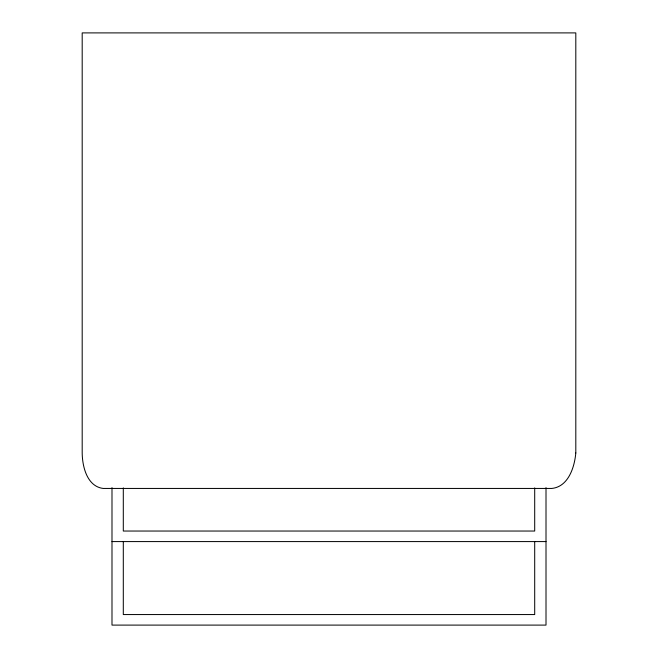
<?xml version="1.0" encoding="UTF-8"?>
<svg xmlns="http://www.w3.org/2000/svg" width="658" height="658" viewBox="0 0 658 658"><rect width="100%" height="100%" fill="white"/><g stroke="black" fill="none" stroke-linecap="round" stroke-linejoin="round"><path stroke-width="0.99" d="M111.992 541.583L546.008 541.583M546.008 487.619L546.008 625.1L111.992 625.1L111.992 487.619M534.699 487.891L534.699 531.039L123.301 531.039L123.301 487.891M534.699 541.608L534.699 614.556L123.301 614.556L123.301 541.608M575.808 452.975C574.533 467.172 568.405 486.78 551.774 488.442L103.15 488.442C87.053 486.41 82.349 466.629 82.192 452.975L82.192 32.9L575.808 32.9L575.808 452.975"/></g></svg>
